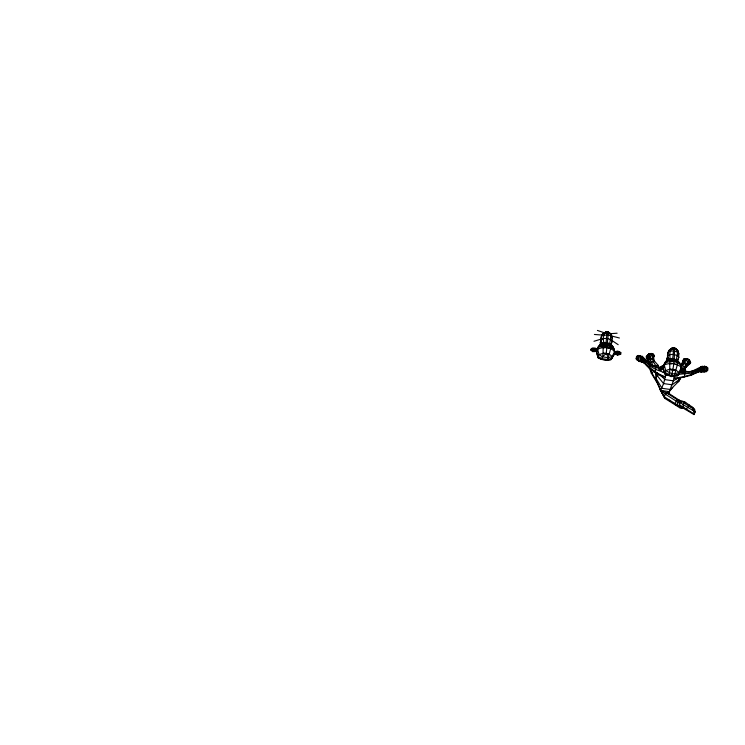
<?xml version="1.0" encoding="UTF-8"?>
<svg xmlns="http://www.w3.org/2000/svg" width="745" height="745" viewBox="0 0 745 745"><rect width="100%" height="100%" fill="white"/><g stroke="black" fill="none" stroke-linecap="round" stroke-linejoin="round"><path stroke-width="1.12" d="M663.758 366.121L663.655 365.255C669.271 349.368 689.74 365.264 677.671 375.638L673.89 376.011L674.411 376.234L673.378 380.825L669.289 391.656L669.289 393.733L681.591 401.723C674.309 398.892 668.442 392.708 660.731 390.445L655.889 379.829M661.355 367.024C650.664 369.157 646.893 356.827 638.232 355.467L636.835 356.371L636.696 358.066L637.878 359.714L639.638 360.729L642.926 360.943L642.916 362.07L645.068 361.521L649.845 366.046L656.047 369.576L665.22 372.956M677.708 360.347L678.62 357.786L678.006 350.83L675.836 348.52L674.29 348.399M596.317 351.482L598.105 357.786C602.174 359.565 606.747 360.803 611.002 359.612L614.439 354.052L614.634 351.612L612.185 356.464L608.395 357.684L602.482 356.855L598.999 354.601L597.667 349.209L596.549 348.595L593.001 348.101L591.465 348.492L590.636 349.815L592.75 351.603L594.696 351.556L596.363 351.286L597.667 349.209C603.208 346.518 610.351 346.76 614.634 351.612L617.856 351.23L619.644 351.882L620.818 352.655L620.753 354.089L617.661 355.142L614.523 353.866C615.705 340.595 598.971 338.202 596.317 351.482L598.105 357.786L601.494 359.435L607.408 360.273L610.732 348.576L609.755 343.492L610.891 336.209L610.304 333.704L609.168 332.494L607.65 332.372M615.901 354.564L616.059 351.361M617.661 355.142L617.856 351.23M619.514 354.629L619.644 351.882M606.076 342.653L607.156 331.59L602.919 333.611C600.74 336.544 600.265 340.456 601.532 343.864L600.47 345.661M665.397 363.383L668.2 359.891C666.933 356.483 667.408 352.571 669.587 349.638L673.825 347.626L672.744 358.68M704.258 371.066L704.072 372.174L704.034 371.345L701.399 370.656L702.125 366.298L707.703 367.909L707.61 370.433L706.092 371.69L701.762 371.941L701.185 369.334L700.067 370.107L700.393 371.708L706.046 370.87L707.564 369.604L707.703 367.909L706.4 366.615C698.94 364.771 693.427 374.148 685.27 370.982L684.953 371.522M701.213 371.271C702.619 367.192 698.987 371.504 701.213 371.271L701.324 369.464L700.477 369.306L701.082 370.954L700.375 370.935L700.067 370.107L701.874 370.656L701.334 371.718L704.127 368.505L704.472 366.102L704.509 366.931M606.197 353.689L608.19 335.12L607.883 331.693L606.989 331.879M663.18 369.343L664.773 373.813L671.059 376.579C674.057 367.387 674.523 357.265 674.551 347.729L673.564 348.297M613.088 347.738L613.144 347.021C609.764 343.184 604.12 342.998 599.744 345.121L596.987 349.228M614.243 351.267L614.392 349.349C610.323 344.739 603.534 344.516 598.272 347.068L597.201 348.874M680.874 367.695L681.06 365.385C676.991 360.766 670.202 360.543 664.94 363.094L664.27 365.609L659.25 368.598L658.99 370.069L661.178 370.032L662.696 368.784L663.274 365.497C671.021 361.12 681.833 364.482 685.465 372.314L684.804 373.729L682.066 372.994L681.005 371.382L682.467 368.216M636.118 358.801L636.835 356.371L642.19 356.315L642.06 361.828L639.07 361.465L636.118 358.801L638.558 357.702L640.542 358L642.432 359.733L643.792 359.779L643.512 361.381L642.916 362.07L639.638 360.729L639.07 361.465L638.754 360.282M643.159 358.187L643.242 357.125L643.531 361.148L642.916 362.07L641.212 361.865M641.613 357.051L642.19 356.315L642.06 357.87L644.313 358.513L644.174 360.217L642.916 362.07L643.103 361.027L643.233 361.651L642.06 361.828L640.085 355.486M700.794 367.844L700.887 366.782L700.924 367.611M701.93 371.038L701.762 371.941L700.393 371.708L699.378 369.529L699.527 367.834L701.995 367.853L702.125 366.298L702.163 367.127M706.092 371.69L706.4 366.615M601.317 359.146L601.597 358.28M607.408 360.273L607.51 359.118L607.222 359.984L611.002 359.612L614.439 354.052M684.804 373.729L680.483 369.418L681.303 367.639L678.853 372.491L678.704 374.39L674.467 375.545L671.487 375.415M679.812 363.048L676.73 360.654L670.724 359.798C668.032 363.281 672.828 379.671 664.773 373.813L664.624 372.388L665.667 370.628C669.969 368.542 675.519 368.728 678.853 372.491L675.063 373.72L672.055 373.878L672.111 373.301M674.728 360.366L676.73 360.654L677.401 364.603L675.817 370.135L672.791 370.582L672.986 369.343M607.659 333.024L607.883 331.693L611.338 334.803C612.837 338.146 612.353 341.964 610.732 345.168L612.139 341.182C607.473 335.623 599.539 339.869 593.989 341.257M611.747 337.178L609.95 333.35L609.168 332.494L609.019 333.509L609.298 332.652L607.818 332.438L607.883 331.693M668.014 352.655L669.587 349.638L672.009 349.014L672.158 347.999L675.966 348.679L678.006 350.83L678.863 353.633L678.62 357.786M673.825 347.626L673.759 348.362L672.288 348.157L669.448 350.066M674.523 348.474L674.551 347.729L676.618 349.377L675.687 349.535M675.771 349.265L675.836 348.52L676.618 349.377M684.767 371.085L685.419 367.788L682.783 365.655L681.051 365.311L683.882 358.876L687.216 358.578L689.423 359.826L690.652 362.713L685.419 367.788L684.534 371.066M683.789 359.844L683.882 358.876M678.211 377.836L673.378 380.825L664.819 379.615C659.278 372.9 649.519 370.805 644.602 363.132L644.714 362.144M644.835 361.157C645.44 357.274 645.319 366.661 642.963 361.707M645.123 359.863C646.632 363.951 654.762 367.918 660.107 368.347M649.659 364.37L649.901 363.951L649.221 368.132L649.202 366.661M656.876 372.677L655.74 377.827L656.662 381.98L651.288 373.161L649.472 368.011M657.416 372.519L657.062 375.508L655.74 377.827L661.96 388.294L670.519 389.505L678.956 381.123L680.287 378.805L679.272 377.37M679.189 379.121L678.956 381.123L677.121 382.409M685.27 370.982L684.31 376.979L676.097 378.786L674.029 377.929C683.416 377.771 691.975 374.102 700.607 371.429M684.31 376.979L691.304 375.21L697.571 372.128L697.683 371.15M700.887 366.782L700.421 371.243L699.378 369.529L698.158 369.539L692.077 371.876L685.363 372.258M601.494 359.435C604.391 354.601 602.007 348.781 604.055 343.771L603.068 338.63L604.54 332.885L607.203 331.991L609.298 332.652M677.093 374.446L691.928 373.124L698.037 370.526L700.393 371.708L700.561 370.61M649.742 364.985L649.584 362.703L646.222 357.097L648.699 354.052L650.487 358.541L649.314 363.188L647.265 358.82M655.926 365.842L653.058 361.437L652.722 359.043L653.896 355.644L653.3 354.154L651.121 353.456L648.699 354.052L646.269 356.417L646.809 358.587L650.301 359.639L652.722 359.043L654.306 356.091L653.3 354.154L647.405 355.598L648.001 357.097L650.487 358.541L652.899 357.945L652.415 355.626L651.121 353.456L649.035 354.201M643.792 359.779L642.851 361.213L643.131 359.612L643.792 359.779L643.512 361.381L642.488 361.455L642.246 360.776L643.131 359.612L643.512 361.381M642.674 360.897L641.79 360.887L641.92 359.565L643.54 359.872L643.233 361.651L643.987 360.673L639.638 360.729L640.542 358L642.06 361.828L642.926 360.943M659.846 370.181L660.34 367.36L663.274 365.497M661.178 370.032L661.895 366.019M663.925 367.546L664.009 367.08L658.99 370.069M685.419 367.788L686.005 364.705L689.423 359.826L687.03 358.969M666.235 373.338L663.572 383.573L660.731 390.445L664.885 398.417L679.757 407.738L682.103 408.409L683.398 407.245M693.977 414.583L695.141 411.715L683.137 404.675L680.092 402.123L678.909 406.016L679.757 407.738L680.613 406.5L679.524 404.824L680.092 402.123L681.75 401.089L684.506 401.732L692.636 407.31L694.601 409.471L695.141 411.715L693.977 414.583L680.613 406.5L682.448 406.928M609.168 332.494L609.866 333.63M672.009 349.014L672.158 347.999L670.249 351.193L669.736 354.657L670.128 358.634L669.373 360.226L670.463 360.226M675.836 348.52L676.534 349.656M665.341 362.945L666.412 361.148L670.724 359.798L671.711 360.226L672.828 358.41L675.128 360.71L676.423 359.528L677.559 352.236L676.972 349.731L674.551 348.288M670.733 359.435L672.214 359.183L670.77 359.397M596.512 353.307L597.183 350.96M699.993 370.647L700.533 369.436L699.993 370.647L700.393 371.708M600.628 341.676L601.252 343.408L600.861 344.656L600.209 342.989L601.55 339.562M667.557 360.682L666.877 359.015L667.296 357.712L668.423 357.87M667.529 360.682L667.92 359.444L667.296 357.712M672.158 347.999L670.91 349.824M600.721 340.167L601.522 336.088L603.58 335.166L608.19 335.12L619.43 338.007M601.345 336.628L602.919 333.611L607.203 331.991L605.489 331.972L604.242 333.797M601.709 343.398L598.673 346.919L601.709 343.398L600.908 339.59L603.068 338.63M605.62 332.13L602.779 334.039M606.933 332.931L610.304 333.704L611.338 334.803M607.818 332.438L610.304 333.704L617.111 333.211M612.018 338.146L610.891 336.209M667.39 356.194L668.191 352.115C671.496 350.262 676.423 350.476 678.863 353.633L678.686 354.173M668.228 359.9L667.576 355.626C671.059 353.67 676.236 353.903 678.807 357.218L677.55 360.729M673.601 348.958L676.972 349.731M674.011 358.867L675.128 360.71L676.05 360.962M607.063 344.199L606.16 342.383M606.924 348.036L607.082 347.552M673.601 364.063L673.759 363.579M700.067 370.107L701.874 370.656L701.846 369.557L700.533 369.585L699.527 367.834L699.564 368.663L691.751 371.448L691.984 371.038L691.304 375.21L691.211 374.372M681.023 402.179L681.75 401.089L683.929 403.11L694.601 409.471L694.293 409.992L692.329 407.841L692.636 407.31L694.275 414.062L679.524 404.824L678.909 406.016L664.298 396.824L665.369 394.198L669.289 391.656L672.744 387.353M666.877 359.015L667.902 356.557M600.209 342.989L601.681 339.524M682.066 372.994L683.854 369.138M683.659 373.552L684.916 370.852M687.216 358.578L681.07 367.555M602.705 344.19L603.478 342.607L599.744 345.121M701.082 370.954L701.185 369.334M682.858 369.12L686.005 364.705L689.73 363.998L688.063 361.614L685.866 360.366L682.96 360.161L683.808 363.458L686.005 364.705L688.939 364.566L690.652 362.713L689.702 361.055M673.89 376.011L677.671 375.638L679.785 371.69M651.288 373.161L653.7 371.597M655.963 366.819L655.209 372.472L655.116 371.196M657.714 366.084L658.133 365.339L652.722 359.043M697.916 369.175L697.571 372.128L699.667 371.233M693.176 409.564L693.483 409.042M591.409 350.644L593.001 348.101M592.75 351.603L595.013 347.99M594.696 351.556L596.549 348.595M680.772 365.795L682.02 363.83M642.274 360.468L642.805 359.677L642.488 361.455L642.646 360.571M642.851 361.213L643.131 359.612M640.449 356.594L642.432 359.733L641.808 360.654L643.531 361.148L644.174 360.217L645.189 360.533M643.289 359.975L644.313 358.513M663.655 365.255L664.782 363.718M643.531 361.148L643.54 359.872M685.139 368.263L688.101 364.612M666.105 362.07L668.377 359.425M659.25 368.598L660.34 367.36M652.573 357.516L654.306 356.091L653.896 355.644L650.003 356.212L646.865 357.917L650.301 359.639L653.151 365.86L658.133 365.339L658.813 367.425M701.762 371.941L701.753 370.88L704.127 368.505L707.564 369.604L707.61 370.433L706.223 370.917M683.37 407.142L682.103 408.409L679.794 407.152M679.44 378.944L681.06 377.389M602.482 356.855L606.318 353.316L609.149 354.108L612.185 356.464L612.036 358.354L607.79 359.518L601.886 358.68L597.956 356.361L598.999 354.601L603.245 353.27L606.318 353.316L608.395 357.684M680.287 378.805L672.13 384.793L663.572 383.573L657.062 375.508L659.446 374.558M666.412 361.148L670.155 358.634L671.711 360.226L673.853 359.844L670.724 359.798M681.051 365.311L683.808 363.458M636.267 357.106L638.232 355.467L638.558 357.702L637.301 360.45L637.068 359.621M649.584 362.703L654.38 361.53L653.477 356.957M695.411 372.425L697.506 371.457L697.571 372.128M688.306 404.963L688.948 404.684L688.799 405.969L685.921 409.657M673.871 348.027L671.208 348.911L673.685 348.707M701.995 367.853L704.286 367.136L701.473 369.594L701.874 370.656M700.71 370.312L701.492 370.153M685.707 402.775L683.929 403.11L683.137 404.675L683.323 407.468L684.301 408.707M601.224 344.656L607.203 344.432L612.092 346.202M607.017 332.68L604.54 332.885L597.415 330.417M599.38 346.723L607.138 346.751L613.601 348.735M642.656 360.319L643.987 360.673M675.128 360.71L676.73 360.654M701.669 370.377L700.086 370.33L700.933 370.647M667.986 375.173L665.862 375.024L669.066 375.48M594.408 334.458L603.58 335.166M614.616 351.975L620.818 352.655M614.55 353.409L620.753 354.089M609.103 333.229L609.95 333.35M671.245 348.623L672.092 348.735M608.06 344.339L610.062 344.628M603.459 345.447L605.266 345.699M603.124 347.496L605.024 347.766M608.833 348.306L610.732 348.576M670.128 361.474L671.934 361.725M603.245 353.27L609.149 354.108M669.792 363.523L671.692 363.793M675.501 364.333L677.401 364.603M671.878 369.576L669.913 369.297L672.791 370.582M673.853 369.855L675.817 370.135L674.467 375.545L674.076 376.309L671.059 376.579L670.938 375.592M664.773 373.813L666.524 374.065M675.92 375.396L677.671 375.638M671.208 375.778L674.411 376.234M656.038 380.192L660.731 390.445L669.289 391.656M679.999 371.355L682.28 371.736M591.465 348.492L597.453 349.545M590.636 349.815L596.624 350.867M701.753 370.88L704.034 371.345L704.127 368.505L701.324 369.464M667.036 393.164L669.289 393.733L668.87 391.805M650.646 353.81L653.71 354.592M679.803 400.307L677.838 399.786L676.348 400.838L675.343 403.473L675.827 405.056M663.087 372.37L665.192 373.012M672.055 373.878L665.667 370.628L664.335 365.236L662.985 367.508L664.624 372.388L671.459 375.704M652.76 365.693L655.851 367.024M642.348 361.688C649.677 367.024 656.271 373.99 665.481 376.709L662.659 376.877L660.247 375.135M668.107 399.581L670.044 400.773M672.949 402.579L674.886 403.781M610.77 339.72L618.173 344.684M680.66 401.918L679.514 401.117L678.025 402.179L677.13 404.889L677.717 406.547M679.533 403.231L665.369 394.198L660.731 390.445M690.717 406.686L692.329 407.841M681.135 368.002L685.465 372.314M676.423 359.528L677.699 361.409M609.755 343.492L611.03 345.373M684.506 401.732L685.605 403.408M664.298 396.824L660.117 389.635L664.885 398.417M656.196 380.639L651.689 372.463L650.255 368.309M682.867 361.12L683.258 361.865M648.699 354.052L649.146 355.169M649.826 356.874L650.487 358.541M654.799 371.382L656.503 376.206L656.205 373.841M668.973 391.963L669.569 394.207M644.537 362.461L644.602 363.132M668.684 391.861L668.721 393.891M684.944 358.643L684.022 359.919L684.459 362.424L686.657 363.672L689.395 362.964L690.308 361.679L688.985 360.338L684.944 358.643M674.83 359.556L676.181 360.17L674.83 359.556M674.914 359.584L675.445 359.798L674.951 359.584"/></g></svg>
